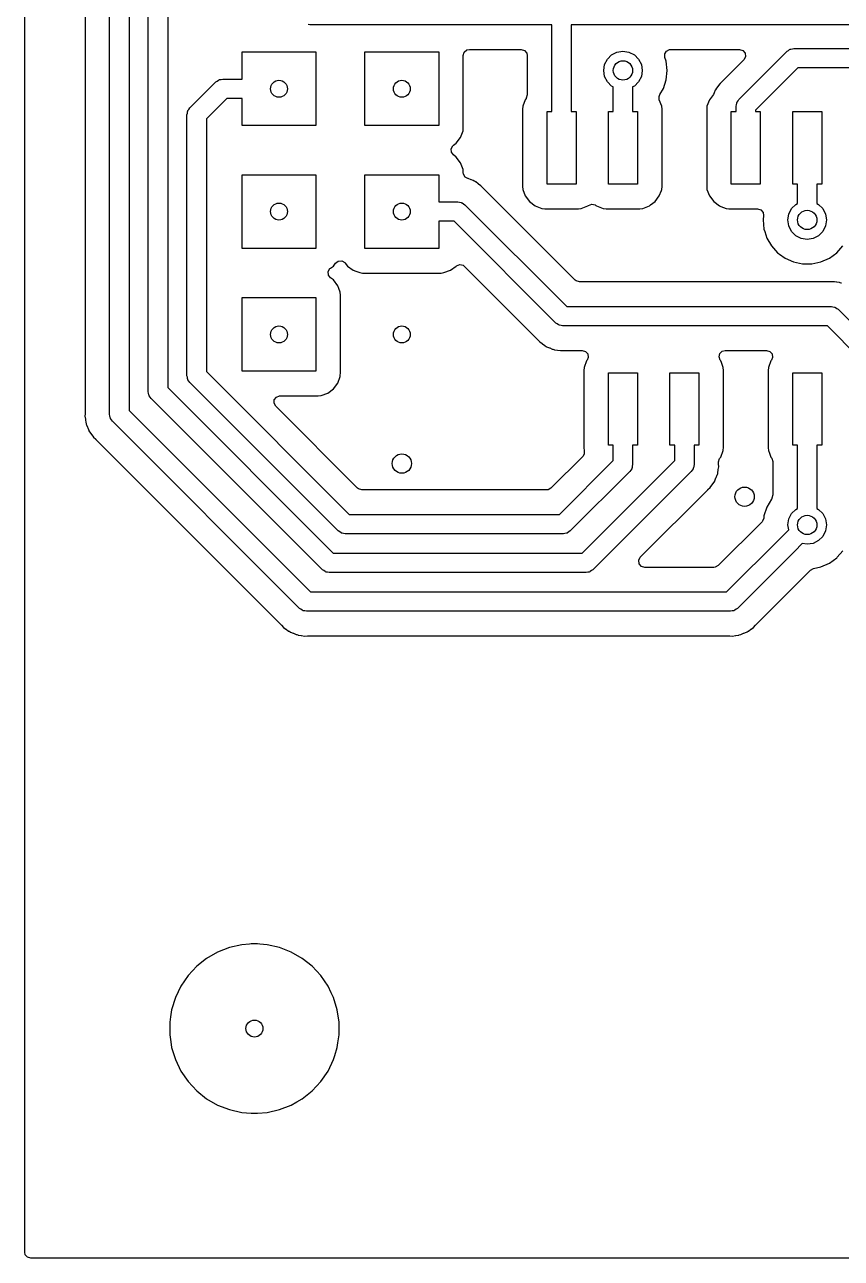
# Model space of a CAD drawing. Extents: x 4.21 to 6.19, y -6.99 to -5.01.
# Drawn here: x 4.213 to 4.878, y -6.987 to -5.983 of the extents above; entities that cross this region are included whole.
import ezdxf

# ---------------------------------------------------------------- set-up
doc = ezdxf.new("R2010")
doc.units = 0
doc.header["$MEASUREMENT"] = 0
doc.layers.add('BLACK', color=7, linetype='CONTINUOUS')

msp = doc.modelspace()

# ---------------------------------------------------------------- linework, layer by layer
at = {"layer": 'BLACK', "linetype": 'CONTINUOUS'}
for p, q in [((4.213, -6.3017), (4.213, -5.2052)), ((4.2621, -5.5924), (4.2621, -6.299)), ((4.2821, -6.3), (4.2821, -5.5915)), ((4.2979, -5.5947), (4.2979, -6.2967)), ((4.3136, -6.2815), (4.3136, -5.6045)), ((4.3294, -5.6078), (4.3294, -6.2782)), ((4.445, -5.9829), (4.4437, -5.9826)), ((4.5627, -5.9829), (4.445, -5.9829)), ((4.585, -5.9829), (4.5627, -5.9829)), ((4.602, -5.9829), (4.585, -5.9829)), ((4.6421, -5.9829), (4.602, -5.9829)), ((4.6421, -6.0535), (4.6421, -5.9829)), ((4.9717, -5.9829), (4.6579, -5.9829)), ((4.6579, -5.9829), (4.6579, -6.0535)), ((4.39, -6.027), (4.39, -6.0049)), ((4.39, -6.0049), (4.45, -6.0049)), ((4.45, -6.0049), (4.45, -6.0649)), ((4.49, -6.0649), (4.49, -6.0049)), ((4.49, -6.0049), (4.55, -6.0049)), ((4.55, -6.0049), (4.55, -6.0649)), ((4.57, -6.0079), (4.5708, -6.0052)), ((4.5708, -6.0052), (4.5729, -6.0033)), ((4.5729, -6.0033), (4.575, -6.0029)), ((4.575, -6.0029), (4.5833, -6.0029)), ((4.5833, -6.0029), (4.6003, -6.0029)), ((4.6003, -6.0029), (4.6171, -6.0029)), ((4.6171, -6.0029), (4.6198, -6.0037)), ((4.6198, -6.0037), (4.6217, -6.0058)), ((4.6907, -6.0073), (4.6951, -6.005)), ((4.6951, -6.005), (4.7, -6.0043)), ((4.7, -6.0043), (4.7049, -6.005)), ((4.7049, -6.005), (4.7093, -6.0073)), ((4.7341, -6.0066), (4.7355, -6.0042)), ((4.7355, -6.0042), (4.738, -6.003)), ((4.738, -6.003), (4.7389, -6.0029)), ((4.7389, -6.0029), (4.7948, -6.0029)), ((4.7944, -6.0436), (4.8336, -6.0044)), ((4.7948, -6.0029), (4.7975, -6.0037)), ((4.7975, -6.0037), (4.7994, -6.0058)), ((4.8336, -6.0044), (4.8347, -6.0037)), ((4.8347, -6.0037), (4.8357, -6.0029)), ((4.8357, -6.0029), (4.8362, -6.0028)), ((4.8362, -6.0028), (4.8366, -6.0026)), ((4.8366, -6.0026), (4.8379, -6.0024)), ((4.8379, -6.0024), (4.8392, -6.0021)), ((4.8392, -6.0021), (4.961, -6.0021)), ((4.57, -6.0668), (4.57, -6.0079)), ((4.6217, -6.0058), (4.6221, -6.0079)), ((4.6221, -6.0079), (4.6221, -6.0399)), ((4.6843, -6.02), (4.685, -6.0151)), ((4.685, -6.0151), (4.6873, -6.0107)), ((4.6873, -6.0107), (4.6907, -6.0073)), ((4.7093, -6.0073), (4.7127, -6.0107)), ((4.7127, -6.0107), (4.715, -6.0151)), ((4.715, -6.0151), (4.7157, -6.02)), ((4.7342, -6.0094), (4.7341, -6.0066)), ((4.7352, -6.0125), (4.7342, -6.0094)), ((4.736, -6.02), (4.7352, -6.0125)), ((4.7352, -6.0125), (4.7352, -6.0125)), ((4.7984, -6.0114), (4.781, -6.0287)), ((4.7986, -6.0111), (4.7984, -6.0114)), ((4.7998, -6.0086), (4.7986, -6.0111)), ((4.7994, -6.0058), (4.7998, -6.0086)), ((4.685, -6.0249), (4.6843, -6.02)), ((4.6873, -6.0293), (4.685, -6.0249)), ((4.715, -6.0249), (4.7127, -6.0293)), ((4.7157, -6.02), (4.715, -6.0249)), ((4.7352, -6.0275), (4.736, -6.02)), ((4.8424, -6.0179), (4.8079, -6.0524)), ((4.9577, -6.0179), (4.8424, -6.0179)), ((4.3474, -6.0505), (4.3687, -6.0293)), ((4.3687, -6.0293), (4.3698, -6.0286)), ((4.3698, -6.0286), (4.3708, -6.0278)), ((4.3708, -6.0278), (4.3713, -6.0277)), ((4.3713, -6.0277), (4.3717, -6.0274)), ((4.3717, -6.0274), (4.373, -6.0273)), ((4.373, -6.0273), (4.3743, -6.027)), ((4.3743, -6.027), (4.39, -6.027)), ((4.6907, -6.0327), (4.6873, -6.0293)), ((4.6921, -6.0334), (4.6907, -6.0327)), ((4.6921, -6.0535), (4.6921, -6.0334)), ((4.7093, -6.0327), (4.7079, -6.0334)), ((4.7079, -6.0334), (4.7079, -6.0535)), ((4.7127, -6.0293), (4.7093, -6.0327)), ((4.7299, -6.0397), (4.7329, -6.0346)), ((4.7329, -6.0346), (4.7352, -6.0275)), ((4.7753, -6.0358), (4.7751, -6.0361)), ((4.7758, -6.035), (4.7753, -6.0358)), ((4.776, -6.0346), (4.7758, -6.035)), ((4.7774, -6.0327), (4.776, -6.0346)), ((4.776, -6.0346), (4.776, -6.0346)), ((4.7776, -6.0325), (4.7774, -6.0327)), ((4.779, -6.0305), (4.7776, -6.0325)), ((4.7808, -6.0289), (4.779, -6.0305)), ((4.781, -6.0287), (4.7808, -6.0289)), ((4.3775, -6.0427), (4.3609, -6.0594)), ((4.39, -6.0427), (4.3775, -6.0427)), ((4.39, -6.0649), (4.39, -6.0427)), ((4.6204, -6.0438), (4.6184, -6.0492)), ((4.6211, -6.0429), (4.6204, -6.0438)), ((4.6204, -6.0438), (4.6204, -6.0438)), ((4.6213, -6.0426), (4.6211, -6.0429)), ((4.6221, -6.0399), (4.6213, -6.0426)), ((4.7294, -6.0411), (4.7299, -6.0397)), ((4.7296, -6.0439), (4.7294, -6.0411)), ((4.7316, -6.0492), (4.7296, -6.0439)), ((4.7704, -6.0438), (4.7684, -6.0492)), ((4.7736, -6.0396), (4.7704, -6.0438)), ((4.7704, -6.0438), (4.7704, -6.0438)), ((4.7741, -6.0387), (4.7736, -6.0396)), ((4.7742, -6.0386), (4.7741, -6.0387)), ((4.7743, -6.0383), (4.7742, -6.0386)), ((4.7751, -6.0361), (4.7743, -6.0383)), ((4.7928, -6.0462), (4.7929, -6.0457)), ((4.7929, -6.0457), (4.7937, -6.0447)), ((4.7937, -6.0447), (4.7944, -6.0436)), ((4.3451, -6.0561), (4.3454, -6.0548)), ((4.3454, -6.0548), (4.3456, -6.0535)), ((4.3456, -6.0535), (4.3458, -6.0531)), ((4.3458, -6.0531), (4.3459, -6.0527)), ((4.3459, -6.0527), (4.3467, -6.0517)), ((4.3467, -6.0517), (4.3474, -6.0505)), ((4.6184, -6.0492), (4.6182, -6.0516)), ((4.6182, -6.0516), (4.6182, -6.1145)), ((4.6184, -6.0492), (4.6184, -6.0492)), ((4.6382, -6.1125), (4.6382, -6.0535)), ((4.6382, -6.0535), (4.6421, -6.0535)), ((4.6579, -6.0535), (4.6618, -6.0535)), ((4.6618, -6.0535), (4.6618, -6.1125)), ((4.6882, -6.1125), (4.6882, -6.0535)), ((4.6882, -6.0535), (4.6921, -6.0535)), ((4.7079, -6.0535), (4.7118, -6.0535)), ((4.7118, -6.0535), (4.7118, -6.1125)), ((4.7318, -6.0516), (4.7316, -6.0492)), ((4.7316, -6.0492), (4.7316, -6.0492)), ((4.7318, -6.1145), (4.7318, -6.0516)), ((4.7318, -6.0516), (4.7318, -6.0516)), ((4.7684, -6.0492), (4.7682, -6.0516)), ((4.7682, -6.0516), (4.7682, -6.1145)), ((4.7684, -6.0492), (4.7684, -6.0492)), ((4.7882, -6.1125), (4.7882, -6.0535)), ((4.7882, -6.0535), (4.7921, -6.0535)), ((4.7921, -6.0492), (4.7924, -6.0479)), ((4.7921, -6.0535), (4.7921, -6.0492)), ((4.7924, -6.0479), (4.7926, -6.0466)), ((4.7926, -6.0466), (4.7928, -6.0462)), ((4.8079, -6.0524), (4.8079, -6.0535)), ((4.8079, -6.0535), (4.8118, -6.0535)), ((4.8118, -6.0535), (4.8118, -6.1125)), ((4.8382, -6.1125), (4.8382, -6.0535)), ((4.8382, -6.0535), (4.8618, -6.0535)), ((4.8618, -6.0535), (4.8618, -6.1125)), ((4.3451, -6.2685), (4.3451, -6.0561)), ((4.3609, -6.0594), (4.3609, -6.2652)), ((4.45, -6.0649), (4.39, -6.0649)), ((4.55, -6.0649), (4.49, -6.0649)), ((4.5643, -6.0792), (4.5678, -6.0745)), ((4.5678, -6.0745), (4.5698, -6.0692)), ((4.5678, -6.0745), (4.5678, -6.0745)), ((4.5678, -6.0745), (4.5678, -6.0745)), ((4.5698, -6.0692), (4.5699, -6.0679)), ((4.5699, -6.0679), (4.57, -6.0668)), ((4.57, -6.0668), (4.57, -6.0668)), ((4.5601, -6.0838), (4.5615, -6.0813)), ((4.5603, -6.0866), (4.5601, -6.0838)), ((4.5615, -6.0813), (4.562, -6.0809)), ((4.562, -6.0809), (4.5643, -6.0792)), ((4.562, -6.0888), (4.5603, -6.0866)), ((4.5643, -6.0905), (4.562, -6.0888)), ((4.5678, -6.0952), (4.5643, -6.0905)), ((4.5698, -6.1006), (4.5678, -6.0952)), ((4.5678, -6.0952), (4.5678, -6.0952)), ((4.39, -6.1649), (4.39, -6.1049)), ((4.39, -6.1049), (4.45, -6.1049)), ((4.45, -6.1049), (4.45, -6.1649)), ((4.49, -6.1649), (4.49, -6.1049)), ((4.49, -6.1049), (4.55, -6.1049)), ((4.55, -6.1049), (4.55, -6.127)), ((4.57, -6.1029), (4.5698, -6.1006)), ((4.5698, -6.1006), (4.5698, -6.1006)), ((4.57, -6.1031), (4.57, -6.1029)), ((4.57, -6.1029), (4.57, -6.1029)), ((4.5702, -6.1044), (4.57, -6.1031)), ((4.5716, -6.1068), (4.5702, -6.1044)), ((4.5738, -6.1079), (4.5716, -6.1068)), ((4.5741, -6.108), (4.5738, -6.1079)), ((4.5738, -6.1079), (4.5738, -6.1079)), ((4.5763, -6.109), (4.5741, -6.108)), ((4.5741, -6.108), (4.5741, -6.108)), ((4.5741, -6.108), (4.5741, -6.108)), ((4.5741, -6.108), (4.5741, -6.108)), ((4.5741, -6.108), (4.5741, -6.108)), ((4.5766, -6.1091), (4.5763, -6.109)), ((4.5781, -6.1097), (4.5766, -6.1091)), ((4.5788, -6.11), (4.5781, -6.1097)), ((4.5791, -6.1102), (4.5788, -6.11)), ((4.5799, -6.1106), (4.5791, -6.1102)), ((4.5803, -6.1108), (4.5799, -6.1106)), ((4.5822, -6.1123), (4.5803, -6.1108)), ((4.5803, -6.1108), (4.5803, -6.1108)), ((4.5824, -6.1125), (4.5822, -6.1123)), ((4.5844, -6.1138), (4.5824, -6.1125)), ((4.5855, -6.115), (4.5844, -6.1138)), ((4.5844, -6.1138), (4.5844, -6.1138)), ((4.5844, -6.1138), (4.5844, -6.1138)), ((4.586, -6.1156), (4.5855, -6.115)), ((4.5862, -6.1158), (4.586, -6.1156)), ((4.661, -6.1907), (4.5862, -6.1158)), ((4.6182, -6.1145), (4.6184, -6.1168)), ((4.6618, -6.1125), (4.6382, -6.1125)), ((4.7118, -6.1125), (4.6882, -6.1125)), ((4.7316, -6.1168), (4.7318, -6.1145)), ((4.7318, -6.1145), (4.7318, -6.1145)), ((4.7682, -6.1145), (4.7684, -6.1168)), ((4.8118, -6.1125), (4.7882, -6.1125)), ((4.8421, -6.1125), (4.8382, -6.1125)), ((4.8421, -6.1283), (4.8421, -6.1125)), ((4.8618, -6.1125), (4.8579, -6.1125)), ((4.8579, -6.1125), (4.8579, -6.1283)), ((4.6184, -6.1168), (4.6184, -6.1168)), ((4.6184, -6.1168), (4.6204, -6.1222)), ((4.6204, -6.1222), (4.6204, -6.1222)), ((4.6204, -6.1222), (4.6239, -6.1268)), ((4.7261, -6.1268), (4.7296, -6.1222)), ((4.7296, -6.1222), (4.7313, -6.1176)), ((4.7296, -6.1222), (4.7296, -6.1222)), ((4.7296, -6.1222), (4.7296, -6.1222)), ((4.7313, -6.1176), (4.7316, -6.1168)), ((4.7316, -6.1168), (4.7316, -6.1168)), ((4.7316, -6.1168), (4.7316, -6.1168)), ((4.7316, -6.1168), (4.7316, -6.1168)), ((4.7316, -6.1168), (4.7316, -6.1168)), ((4.7684, -6.1168), (4.7684, -6.1168)), ((4.7684, -6.1168), (4.7704, -6.1222)), ((4.7704, -6.1222), (4.7704, -6.1222)), ((4.7704, -6.1222), (4.7739, -6.1268)), ((4.55, -6.127), (4.5657, -6.127)), ((4.5657, -6.127), (4.567, -6.1273)), ((4.567, -6.1273), (4.5683, -6.1274)), ((4.5683, -6.1274), (4.5687, -6.1277)), ((4.5687, -6.1277), (4.5692, -6.1278)), ((4.5692, -6.1278), (4.5702, -6.1286)), ((4.5702, -6.1286), (4.5713, -6.1293)), ((4.5713, -6.1293), (4.6542, -6.2121)), ((4.6239, -6.1268), (4.6285, -6.1303)), ((4.6285, -6.1303), (4.6285, -6.1303)), ((4.6285, -6.1303), (4.6285, -6.1303)), ((4.6285, -6.1303), (4.6298, -6.1308)), ((4.6298, -6.1308), (4.6339, -6.1323)), ((4.6339, -6.1323), (4.6339, -6.1323)), ((4.6339, -6.1323), (4.6363, -6.1326)), ((4.6363, -6.1326), (4.6363, -6.1326)), ((4.6363, -6.1326), (4.6363, -6.1326)), ((4.6363, -6.1326), (4.6363, -6.1326)), ((4.6363, -6.1326), (4.6637, -6.1326)), ((4.6637, -6.1326), (4.6661, -6.1323)), ((4.6637, -6.1326), (4.6637, -6.1326)), ((4.6637, -6.1326), (4.6637, -6.1326)), ((4.6637, -6.1326), (4.6637, -6.1326)), ((4.6661, -6.1323), (4.6715, -6.1303)), ((4.6661, -6.1323), (4.6661, -6.1323)), ((4.6661, -6.1323), (4.6661, -6.1323)), ((4.6715, -6.1303), (4.672, -6.1299)), ((4.672, -6.1299), (4.6746, -6.1289)), ((4.6746, -6.1289), (4.6774, -6.1295)), ((4.6774, -6.1295), (4.678, -6.1299)), ((4.678, -6.1299), (4.6785, -6.1303)), ((4.6785, -6.1303), (4.6839, -6.1323)), ((4.6839, -6.1323), (4.6839, -6.1323)), ((4.6839, -6.1323), (4.6839, -6.1323)), ((4.6839, -6.1323), (4.6863, -6.1326)), ((4.6863, -6.1326), (4.6863, -6.1326)), ((4.6863, -6.1326), (4.6863, -6.1326)), ((4.6863, -6.1326), (4.6863, -6.1326)), ((4.6863, -6.1326), (4.7137, -6.1326)), ((4.7137, -6.1326), (4.7161, -6.1323)), ((4.7137, -6.1326), (4.7137, -6.1326)), ((4.7137, -6.1326), (4.7137, -6.1326)), ((4.7137, -6.1326), (4.7137, -6.1326)), ((4.7161, -6.1323), (4.7215, -6.1303)), ((4.7161, -6.1323), (4.7161, -6.1323)), ((4.7161, -6.1323), (4.7161, -6.1323)), ((4.7215, -6.1303), (4.7225, -6.1295)), ((4.7225, -6.1295), (4.7261, -6.1268)), ((4.7739, -6.1268), (4.7785, -6.1303)), ((4.7785, -6.1303), (4.7785, -6.1303)), ((4.7785, -6.1303), (4.7785, -6.1303)), ((4.7785, -6.1303), (4.7798, -6.1308)), ((4.7798, -6.1308), (4.7839, -6.1323)), ((4.7839, -6.1323), (4.7839, -6.1323)), ((4.7839, -6.1323), (4.7863, -6.1326)), ((4.7863, -6.1326), (4.7863, -6.1326)), ((4.7863, -6.1326), (4.7863, -6.1326)), ((4.7863, -6.1326), (4.7863, -6.1326)), ((4.7863, -6.1326), (4.8095, -6.1326)), ((4.8095, -6.1326), (4.8122, -6.1334)), ((4.8122, -6.1334), (4.814, -6.1355)), ((4.814, -6.1355), (4.8144, -6.138)), ((4.835, -6.1369), (4.8373, -6.1325)), ((4.8373, -6.1325), (4.8407, -6.129)), ((4.8407, -6.129), (4.8421, -6.1283)), ((4.8579, -6.1283), (4.8593, -6.129)), ((4.8593, -6.129), (4.8627, -6.1325)), ((4.8627, -6.1325), (4.865, -6.1369)), ((4.5625, -6.1427), (4.55, -6.1427)), ((4.55, -6.1427), (4.55, -6.1649)), ((4.6453, -6.2256), (4.5625, -6.1427)), ((4.8144, -6.138), (4.814, -6.1417)), ((4.814, -6.1417), (4.8148, -6.1492)), ((4.8343, -6.1417), (4.835, -6.1369)), ((4.835, -6.1466), (4.8343, -6.1417)), ((4.865, -6.1369), (4.8657, -6.1417)), ((4.8657, -6.1417), (4.865, -6.1466)), ((4.8148, -6.1492), (4.8155, -6.1512)), ((4.8155, -6.1512), (4.8171, -6.1564)), ((4.8171, -6.1564), (4.8171, -6.1564)), ((4.8171, -6.1564), (4.8209, -6.1629)), ((4.8373, -6.151), (4.835, -6.1466)), ((4.8407, -6.1545), (4.8373, -6.151)), ((4.8451, -6.1567), (4.8407, -6.1545)), ((4.8593, -6.1545), (4.8549, -6.1567)), ((4.8627, -6.151), (4.8593, -6.1545)), ((4.865, -6.1466), (4.8627, -6.151)), ((4.45, -6.1649), (4.39, -6.1649)), ((4.55, -6.1649), (4.49, -6.1649)), ((4.8209, -6.1629), (4.8209, -6.1629)), ((4.8209, -6.1629), (4.8259, -6.1685)), ((4.85, -6.1575), (4.8451, -6.1567)), ((4.8549, -6.1567), (4.85, -6.1575)), ((4.8758, -6.1665), (4.8791, -6.1629)), ((4.466, -6.1768), (4.4683, -6.1752)), ((4.4683, -6.1752), (4.4711, -6.175)), ((4.4711, -6.175), (4.4735, -6.1763)), ((4.4735, -6.1763), (4.474, -6.1768)), ((4.8259, -6.1685), (4.8274, -6.1695)), ((4.8274, -6.1695), (4.832, -6.1729)), ((4.832, -6.1729), (4.8389, -6.1759)), ((4.8389, -6.1759), (4.8462, -6.1775)), ((4.8538, -6.1775), (4.8611, -6.1759)), ((4.8611, -6.1759), (4.868, -6.1729)), ((4.868, -6.1729), (4.8741, -6.1685)), ((4.8741, -6.1685), (4.8758, -6.1665)), ((4.4601, -6.1838), (4.4615, -6.1813)), ((4.4603, -6.1866), (4.4601, -6.1838)), ((4.4615, -6.1813), (4.462, -6.1809)), ((4.462, -6.1809), (4.4643, -6.1792)), ((4.4643, -6.1792), (4.466, -6.1768)), ((4.474, -6.1768), (4.4757, -6.1792)), ((4.4757, -6.1792), (4.4803, -6.1826)), ((4.4803, -6.1826), (4.4803, -6.1826)), ((4.4803, -6.1826), (4.4803, -6.1826)), ((4.4803, -6.1826), (4.4826, -6.1835)), ((4.4826, -6.1835), (4.4857, -6.1846)), ((4.4857, -6.1846), (4.4857, -6.1846)), ((4.4857, -6.1846), (4.4881, -6.1849)), ((4.4881, -6.1849), (4.4881, -6.1849)), ((4.4881, -6.1849), (4.4881, -6.1849)), ((4.4881, -6.1849), (4.4881, -6.1849)), ((4.4881, -6.1849), (4.5519, -6.1849)), ((4.5519, -6.1849), (4.5543, -6.1846)), ((4.5519, -6.1849), (4.5519, -6.1849)), ((4.5519, -6.1849), (4.5519, -6.1849)), ((4.5519, -6.1849), (4.5519, -6.1849)), ((4.5543, -6.1846), (4.5597, -6.1826)), ((4.5543, -6.1846), (4.5543, -6.1846)), ((4.5543, -6.1846), (4.5543, -6.1846)), ((4.5597, -6.1826), (4.5643, -6.1792)), ((4.5643, -6.1792), (4.5645, -6.179)), ((4.5643, -6.1792), (4.5643, -6.1792)), ((4.5645, -6.179), (4.5671, -6.1781)), ((4.5671, -6.1781), (4.5698, -6.1786)), ((4.5698, -6.1786), (4.5709, -6.1795)), ((4.5709, -6.1795), (4.6305, -6.239)), ((4.8462, -6.1775), (4.8538, -6.1775)), ((4.462, -6.1888), (4.4603, -6.1866)), ((4.4643, -6.1905), (4.462, -6.1888)), ((4.4678, -6.1952), (4.4643, -6.1905)), ((4.4686, -6.1974), (4.4678, -6.1952)), ((4.4678, -6.1952), (4.4678, -6.1952)), ((4.4678, -6.1952), (4.4678, -6.1952)), ((4.6618, -6.1913), (4.661, -6.1907)), ((4.6645, -6.1921), (4.6618, -6.1913)), ((4.8687, -6.1921), (4.6645, -6.1921)), ((4.869, -6.1921), (4.8687, -6.1921)), ((4.8693, -6.1921), (4.869, -6.1921)), ((4.8714, -6.192), (4.8693, -6.1921)), ((4.8722, -6.1921), (4.8714, -6.192)), ((4.8714, -6.192), (4.8714, -6.192)), ((4.8737, -6.1924), (4.8722, -6.1921)), ((4.874, -6.1924), (4.8737, -6.1924)), ((4.8764, -6.1927), (4.874, -6.1924)), ((4.8768, -6.1929), (4.8764, -6.1927)), ((4.8764, -6.1927), (4.8764, -6.1927)), ((4.8764, -6.1927), (4.8764, -6.1927)), ((4.8764, -6.1927), (4.8764, -6.1927)), ((4.8776, -6.1931), (4.8768, -6.1929)), ((4.878, -6.1932), (4.8776, -6.1931)), ((4.39, -6.2649), (4.39, -6.2049)), ((4.39, -6.2049), (4.45, -6.2049)), ((4.45, -6.2049), (4.45, -6.2649)), ((4.4698, -6.2006), (4.4686, -6.1974)), ((4.47, -6.2029), (4.4698, -6.2006)), ((4.4698, -6.2006), (4.4698, -6.2006)), ((4.47, -6.2668), (4.47, -6.2029)), ((4.47, -6.2029), (4.47, -6.2029)), ((4.6542, -6.2121), (4.8697, -6.2121)), ((4.8697, -6.2121), (4.8709, -6.2124)), ((4.8709, -6.2124), (4.8723, -6.2126)), ((4.8723, -6.2126), (4.8726, -6.2128)), ((4.8726, -6.2128), (4.8731, -6.2129)), ((4.8731, -6.2129), (4.8741, -6.2137)), ((4.8741, -6.2137), (4.8752, -6.2144)), ((4.8752, -6.2144), (4.9056, -6.2448)), ((4.6464, -6.2263), (4.6453, -6.2256)), ((4.6475, -6.2271), (4.6464, -6.2263)), ((4.6479, -6.2272), (4.6475, -6.2271)), ((4.6483, -6.2274), (4.6479, -6.2272)), ((4.6496, -6.2276), (4.6483, -6.2274)), ((4.6509, -6.2279), (4.6496, -6.2276)), ((4.8664, -6.2279), (4.6509, -6.2279)), ((4.8921, -6.2536), (4.8664, -6.2279)), ((4.6305, -6.239), (4.6307, -6.2392)), ((4.6307, -6.2392), (4.6323, -6.241)), ((4.6323, -6.241), (4.6323, -6.241)), ((4.6323, -6.241), (4.6342, -6.2424)), ((4.6342, -6.2424), (4.6345, -6.2426)), ((4.6345, -6.2426), (4.6364, -6.244)), ((4.6364, -6.244), (4.6367, -6.2442)), ((4.6367, -6.2442), (4.6375, -6.2447)), ((4.6375, -6.2447), (4.6378, -6.2449)), ((4.6378, -6.2449), (4.6378, -6.2449)), ((4.6378, -6.2449), (4.6378, -6.2449)), ((4.6378, -6.2449), (4.6378, -6.2449)), ((4.6378, -6.2449), (4.6378, -6.2449)), ((4.6378, -6.2449), (4.6401, -6.2457)), ((4.6401, -6.2457), (4.6404, -6.2458)), ((4.6404, -6.2458), (4.6425, -6.2468)), ((4.6425, -6.2468), (4.6429, -6.2469)), ((4.6429, -6.2469), (4.6438, -6.2471)), ((4.6438, -6.2471), (4.6442, -6.2473)), ((4.6442, -6.2473), (4.6442, -6.2473)), ((4.6442, -6.2473), (4.6442, -6.2473)), ((4.6442, -6.2473), (4.6466, -6.2476)), ((4.6466, -6.2476), (4.6468, -6.2476)), ((4.6468, -6.2476), (4.6492, -6.248)), ((4.6492, -6.248), (4.6516, -6.2479)), ((4.6516, -6.2479), (4.6519, -6.2479)), ((4.6519, -6.2479), (4.6669, -6.2479)), ((4.6669, -6.2479), (4.6696, -6.2487)), ((4.6704, -6.2564), (4.6684, -6.2618)), ((4.6696, -6.2487), (4.6714, -6.2508)), ((4.6709, -6.2558), (4.6704, -6.2564)), ((4.6704, -6.2564), (4.6704, -6.2564)), ((4.6718, -6.2536), (4.6709, -6.2558)), ((4.6714, -6.2508), (4.6718, -6.2536)), ((4.7782, -6.2532), (4.7788, -6.2505)), ((4.7791, -6.2558), (4.7782, -6.2532)), ((4.7788, -6.2505), (4.7807, -6.2485)), ((4.7796, -6.2564), (4.7791, -6.2558)), ((4.7801, -6.2578), (4.7796, -6.2564)), ((4.7796, -6.2564), (4.7796, -6.2564)), ((4.7807, -6.2485), (4.7831, -6.2479)), ((4.7831, -6.2479), (4.8169, -6.2479)), ((4.8169, -6.2479), (4.8196, -6.2487)), ((4.8204, -6.2564), (4.8184, -6.2618)), ((4.8196, -6.2487), (4.8214, -6.2508)), ((4.8209, -6.2558), (4.8204, -6.2564)), ((4.8204, -6.2564), (4.8204, -6.2564)), ((4.8218, -6.2536), (4.8209, -6.2558)), ((4.8214, -6.2508), (4.8218, -6.2536)), ((4.3609, -6.2652), (4.4772, -6.3815)), ((4.45, -6.2649), (4.39, -6.2649)), ((4.4699, -6.2679), (4.47, -6.2668)), ((4.47, -6.2668), (4.47, -6.2668)), ((4.6684, -6.2618), (4.6682, -6.2642)), ((4.6682, -6.2642), (4.6682, -6.3271)), ((4.6684, -6.2618), (4.6684, -6.2618)), ((4.6882, -6.3251), (4.6882, -6.2661)), ((4.6882, -6.2661), (4.7118, -6.2661)), ((4.7118, -6.2661), (4.7118, -6.3251)), ((4.7382, -6.3251), (4.7382, -6.2661)), ((4.7382, -6.2661), (4.7618, -6.2661)), ((4.7618, -6.2661), (4.7618, -6.3251)), ((4.7816, -6.2618), (4.7801, -6.2578)), ((4.7818, -6.2642), (4.7816, -6.2618)), ((4.7816, -6.2618), (4.7816, -6.2618)), ((4.7818, -6.3271), (4.7818, -6.2642)), ((4.7818, -6.2642), (4.7818, -6.2642)), ((4.8184, -6.2618), (4.8182, -6.2642)), ((4.8182, -6.2642), (4.8182, -6.3271)), ((4.8184, -6.2618), (4.8184, -6.2618)), ((4.8382, -6.3251), (4.8382, -6.2661)), ((4.8382, -6.2661), (4.8618, -6.2661)), ((4.8618, -6.2661), (4.8618, -6.3251)), ((4.3454, -6.2697), (4.3451, -6.2685)), ((4.3456, -6.2711), (4.3454, -6.2697)), ((4.3458, -6.2714), (4.3456, -6.2711)), ((4.3459, -6.2719), (4.3458, -6.2714)), ((4.3467, -6.2729), (4.3459, -6.2719)), ((4.3474, -6.274), (4.3467, -6.2729)), ((4.4683, -6.3949), (4.3474, -6.274)), ((4.4643, -6.2792), (4.4678, -6.2745)), ((4.4678, -6.2745), (4.4698, -6.2692)), ((4.4698, -6.2692), (4.4699, -6.2679)), ((4.3139, -6.2828), (4.3136, -6.2815)), ((4.3141, -6.2841), (4.3139, -6.2828)), ((4.3143, -6.2845), (4.3141, -6.2841)), ((4.3144, -6.2849), (4.3143, -6.2845)), ((4.3152, -6.2859), (4.3144, -6.2849)), ((4.3159, -6.2871), (4.3152, -6.2859)), ((4.3294, -6.2782), (4.4641, -6.413)), ((4.4162, -6.2881), (4.4179, -6.2859)), ((4.4179, -6.2859), (4.4205, -6.2849)), ((4.4205, -6.2849), (4.4208, -6.2849)), ((4.4208, -6.2849), (4.4519, -6.2849)), ((4.4519, -6.2849), (4.4543, -6.2846)), ((4.4519, -6.2849), (4.4519, -6.2849)), ((4.4519, -6.2849), (4.4519, -6.2849)), ((4.4519, -6.2849), (4.4519, -6.2849)), ((4.4543, -6.2846), (4.4597, -6.2826)), ((4.4543, -6.2846), (4.4543, -6.2846)), ((4.4543, -6.2846), (4.4543, -6.2846)), ((4.4597, -6.2826), (4.4643, -6.2792)), ((4.2979, -6.2967), (4.4456, -6.4445)), ((4.4553, -6.4264), (4.3159, -6.2871)), ((4.416, -6.2909), (4.4162, -6.2881)), ((4.4173, -6.2933), (4.416, -6.2909)), ((4.484, -6.36), (4.4173, -6.2933)), ((4.213, -6.8052), (4.213, -6.3017)), ((4.2621, -6.2993), (4.262, -6.3017)), ((4.262, -6.3017), (4.2621, -6.3023)), ((4.2621, -6.299), (4.2621, -6.2993)), ((4.2621, -6.3023), (4.2624, -6.3041)), ((4.2624, -6.3041), (4.2624, -6.3043)), ((4.2624, -6.3043), (4.2627, -6.3067)), ((4.2627, -6.3067), (4.2627, -6.3067)), ((4.2627, -6.3067), (4.2629, -6.3071)), ((4.2824, -6.3013), (4.2821, -6.3)), ((4.2826, -6.3026), (4.2824, -6.3013)), ((4.2828, -6.303), (4.2826, -6.3026)), ((4.2829, -6.3034), (4.2828, -6.303)), ((4.2837, -6.3044), (4.2829, -6.3034)), ((4.2844, -6.3056), (4.2837, -6.3044)), ((4.4368, -6.4579), (4.2844, -6.3056)), ((4.2629, -6.3071), (4.2631, -6.308)), ((4.2631, -6.308), (4.2632, -6.3084)), ((4.2632, -6.3084), (4.2642, -6.3105)), ((4.2642, -6.3105), (4.2643, -6.3108)), ((4.2643, -6.3108), (4.2649, -6.3124)), ((4.2649, -6.3124), (4.2651, -6.3131)), ((4.2651, -6.3131), (4.2653, -6.3134)), ((4.2653, -6.3134), (4.2658, -6.3142)), ((4.2658, -6.3142), (4.266, -6.3145)), ((4.266, -6.3145), (4.266, -6.3145)), ((4.266, -6.3145), (4.2674, -6.3164)), ((4.2674, -6.3164), (4.2676, -6.3167)), ((4.2676, -6.3167), (4.269, -6.3186)), ((4.269, -6.3186), (4.2708, -6.3202)), ((4.2708, -6.3202), (4.271, -6.3204)), ((4.271, -6.3204), (4.4219, -6.4714)), ((4.6682, -6.3271), (4.6684, -6.3294)), ((4.6921, -6.3251), (4.6882, -6.3251)), ((4.6921, -6.3376), (4.6921, -6.3251)), ((4.7118, -6.3251), (4.7079, -6.3251)), ((4.7079, -6.3251), (4.7079, -6.3409)), ((4.7421, -6.3251), (4.7382, -6.3251)), ((4.7421, -6.3376), (4.7421, -6.3251)), ((4.7618, -6.3251), (4.7579, -6.3251)), ((4.7579, -6.3251), (4.7579, -6.3409)), ((4.7816, -6.3288), (4.7818, -6.3271)), ((4.7818, -6.3271), (4.7818, -6.3271)), ((4.8182, -6.3271), (4.8184, -6.3294)), ((4.8421, -6.3251), (4.8382, -6.3251)), ((4.8421, -6.3766), (4.8421, -6.3251)), ((4.8618, -6.3251), (4.8579, -6.3251)), ((4.8579, -6.3251), (4.8579, -6.3766)), ((4.6672, -6.3343), (4.6414, -6.36)), ((4.6683, -6.3324), (4.6672, -6.3343)), ((4.6685, -6.3296), (4.6683, -6.3324)), ((4.6684, -6.3294), (4.6685, -6.3296)), ((4.7779, -6.3387), (4.7787, -6.336)), ((4.7787, -6.336), (4.7789, -6.3357)), ((4.7789, -6.3357), (4.7796, -6.3348)), ((4.7796, -6.3348), (4.7816, -6.3294)), ((4.7816, -6.3294), (4.7816, -6.3288)), ((4.8184, -6.3294), (4.8192, -6.3315)), ((4.8192, -6.3315), (4.8204, -6.3348)), ((4.8204, -6.3348), (4.8211, -6.3357)), ((4.8211, -6.3357), (4.8221, -6.3384)), ((4.6483, -6.3815), (4.6921, -6.3376)), ((4.7056, -6.3465), (4.6571, -6.3949)), ((4.6668, -6.413), (4.7421, -6.3376)), ((4.7556, -6.3465), (4.6756, -6.4264)), ((4.7063, -6.3453), (4.7056, -6.3465)), ((4.7071, -6.3443), (4.7063, -6.3453)), ((4.7072, -6.3439), (4.7071, -6.3443)), ((4.7074, -6.3435), (4.7072, -6.3439)), ((4.7076, -6.3422), (4.7074, -6.3435)), ((4.7079, -6.3409), (4.7076, -6.3422)), ((4.7563, -6.3453), (4.7556, -6.3465)), ((4.7571, -6.3443), (4.7563, -6.3453)), ((4.7572, -6.3439), (4.7571, -6.3443)), ((4.7574, -6.3435), (4.7572, -6.3439)), ((4.7576, -6.3422), (4.7574, -6.3435)), ((4.7579, -6.3409), (4.7576, -6.3422)), ((4.7773, -6.3476), (4.7776, -6.3452)), ((4.7776, -6.3449), (4.778, -6.3426)), ((4.7776, -6.3452), (4.7776, -6.3449)), ((4.7779, -6.3399), (4.7779, -6.3387)), ((4.7779, -6.3402), (4.7779, -6.3399)), ((4.778, -6.3426), (4.7779, -6.3402)), ((4.8221, -6.3384), (4.8221, -6.3387)), ((4.8221, -6.3387), (4.8221, -6.3656)), ((4.7726, -6.3573), (4.774, -6.3554)), ((4.774, -6.3554), (4.7742, -6.3551)), ((4.7742, -6.3551), (4.7747, -6.3543)), ((4.7747, -6.3543), (4.7749, -6.354)), ((4.7749, -6.354), (4.7757, -6.3517)), ((4.7757, -6.3517), (4.7758, -6.3514)), ((4.7758, -6.3514), (4.7768, -6.3493)), ((4.7768, -6.3493), (4.7769, -6.3489)), ((4.7769, -6.3489), (4.7771, -6.348)), ((4.7771, -6.348), (4.7773, -6.3476)), ((4.4848, -6.3607), (4.484, -6.36)), ((4.4875, -6.3615), (4.4848, -6.3607)), ((4.6379, -6.3615), (4.4875, -6.3615)), ((4.639, -6.3614), (4.6379, -6.3615)), ((4.6414, -6.36), (4.639, -6.3614)), ((4.7143, -6.416), (4.769, -6.3613)), ((4.769, -6.3613), (4.7692, -6.3611)), ((4.7692, -6.3611), (4.771, -6.3595)), ((4.771, -6.3595), (4.7724, -6.3576)), ((4.7724, -6.3576), (4.7726, -6.3573)), ((4.8221, -6.3656), (4.8213, -6.3683)), ((4.8171, -6.3755), (4.8148, -6.3825)), ((4.8209, -6.3689), (4.8171, -6.3754)), ((4.8171, -6.3754), (4.8171, -6.3754)), ((4.8171, -6.3754), (4.8171, -6.3755)), ((4.8211, -6.3687), (4.8209, -6.3689)), ((4.8213, -6.3683), (4.8211, -6.3686)), ((4.8211, -6.3686), (4.8211, -6.3687)), ((4.8373, -6.3807), (4.8407, -6.3773)), ((4.8407, -6.3773), (4.8421, -6.3766)), ((4.8579, -6.3766), (4.8593, -6.3773)), ((4.8593, -6.3773), (4.8627, -6.3807)), ((4.4772, -6.3815), (4.6483, -6.3815)), ((4.8132, -6.3874), (4.7775, -6.423)), ((4.8136, -6.3869), (4.8132, -6.3874)), ((4.8146, -6.3844), (4.8136, -6.3869)), ((4.8148, -6.3825), (4.8146, -6.3844)), ((4.8343, -6.39), (4.835, -6.3851)), ((4.835, -6.3851), (4.8373, -6.3807)), ((4.8627, -6.3807), (4.865, -6.3851)), ((4.865, -6.3851), (4.8657, -6.39)), ((4.4695, -6.3956), (4.4683, -6.3949)), ((4.4705, -6.3965), (4.4695, -6.3956)), ((4.4709, -6.3966), (4.4705, -6.3965)), ((4.4713, -6.3968), (4.4709, -6.3966)), ((4.4726, -6.397), (4.4713, -6.3968)), ((4.4739, -6.3972), (4.4726, -6.397)), ((4.6515, -6.3972), (4.4739, -6.3972)), ((4.6528, -6.397), (4.6515, -6.3972)), ((4.6541, -6.3968), (4.6528, -6.397)), ((4.6545, -6.3966), (4.6541, -6.3968)), ((4.6549, -6.3965), (4.6545, -6.3966)), ((4.656, -6.3956), (4.6549, -6.3965)), ((4.6571, -6.3949), (4.656, -6.3956)), ((4.8287, -6.4002), (4.8349, -6.394)), ((4.8349, -6.394), (4.8343, -6.39)), ((4.865, -6.3949), (4.8627, -6.3993)), ((4.8657, -6.39), (4.865, -6.3949)), ((4.7844, -6.4445), (4.8287, -6.4002)), ((4.846, -6.4051), (4.8398, -6.4113)), ((4.85, -6.4057), (4.846, -6.4051)), ((4.8549, -6.405), (4.85, -6.4057)), ((4.8593, -6.4027), (4.8549, -6.405)), ((4.8627, -6.3993), (4.8593, -6.4027)), ((4.4641, -6.413), (4.6668, -6.413)), ((4.7129, -6.4188), (4.7141, -6.4163)), ((4.7141, -6.4163), (4.7143, -6.416)), ((4.8398, -6.4113), (4.7932, -6.4579)), ((4.868, -6.4211), (4.8741, -6.4167)), ((4.8741, -6.4167), (4.8745, -6.4163)), ((4.8745, -6.4163), (4.8791, -6.4111)), ((4.4564, -6.4271), (4.4553, -6.4264)), ((4.4575, -6.428), (4.4564, -6.4271)), ((4.6745, -6.4271), (4.6734, -6.428)), ((4.6756, -6.4264), (4.6745, -6.4271)), ((4.7133, -6.4216), (4.7129, -6.4188)), ((4.7152, -6.4237), (4.7133, -6.4216)), ((4.7178, -6.4245), (4.7152, -6.4237)), ((4.774, -6.4245), (4.7178, -6.4245)), ((4.7751, -6.4244), (4.774, -6.4245)), ((4.7775, -6.423), (4.7751, -6.4244)), ((4.8081, -6.4714), (4.8526, -6.4268)), ((4.8526, -6.4268), (4.8551, -6.4255)), ((4.8551, -6.4255), (4.8611, -6.4242)), ((4.8551, -6.4255), (4.8551, -6.4255)), ((4.8611, -6.4242), (4.868, -6.4211)), ((4.4579, -6.4281), (4.4575, -6.428)), ((4.4583, -6.4283), (4.4579, -6.4281)), ((4.4596, -6.4284), (4.4583, -6.4283)), ((4.4609, -6.4287), (4.4596, -6.4284)), ((4.67, -6.4287), (4.4609, -6.4287)), ((4.6713, -6.4284), (4.67, -6.4287)), ((4.6726, -6.4283), (4.6713, -6.4284)), ((4.673, -6.4281), (4.6726, -6.4283)), ((4.6734, -6.428), (4.673, -6.4281)), ((4.4456, -6.4445), (4.7844, -6.4445)), ((4.4379, -6.4586), (4.4368, -6.4579)), ((4.4389, -6.4595), (4.4379, -6.4586)), ((4.4394, -6.4596), (4.4389, -6.4595)), ((4.4398, -6.4598), (4.4394, -6.4596)), ((4.4411, -6.4599), (4.4398, -6.4598)), ((4.4424, -6.4602), (4.4411, -6.4599)), ((4.7876, -6.4602), (4.4424, -6.4602)), ((4.7889, -6.4599), (4.7876, -6.4602)), ((4.7902, -6.4598), (4.7889, -6.4599)), ((4.7906, -6.4596), (4.7902, -6.4598)), ((4.7911, -6.4595), (4.7906, -6.4596)), ((4.7921, -6.4586), (4.7911, -6.4595)), ((4.7932, -6.4579), (4.7921, -6.4586)), ((4.4219, -6.4714), (4.4221, -6.4716)), ((4.4221, -6.4716), (4.4237, -6.4734)), ((4.4237, -6.4734), (4.4237, -6.4734)), ((4.4237, -6.4734), (4.4257, -6.4748)), ((4.4257, -6.4748), (4.4259, -6.4749)), ((4.4259, -6.4749), (4.4278, -6.4764)), ((4.4278, -6.4764), (4.4282, -6.4766)), ((4.4282, -6.4766), (4.429, -6.477)), ((4.429, -6.477), (4.4292, -6.4772)), ((4.4292, -6.4772), (4.4293, -6.4772)), ((4.4293, -6.4772), (4.4315, -6.4781)), ((4.7985, -6.4781), (4.8007, -6.4772)), ((4.8007, -6.4772), (4.801, -6.477)), ((4.801, -6.477), (4.8018, -6.4766)), ((4.8018, -6.4766), (4.8022, -6.4764)), ((4.8022, -6.4764), (4.8041, -6.4749)), ((4.8041, -6.4749), (4.8043, -6.4748)), ((4.8043, -6.4748), (4.8063, -6.4734)), ((4.8063, -6.4734), (4.8079, -6.4716)), ((4.8079, -6.4716), (4.8081, -6.4714)), ((4.4315, -6.4781), (4.4318, -6.4782)), ((4.4318, -6.4782), (4.434, -6.4792)), ((4.434, -6.4792), (4.4344, -6.4793)), ((4.4344, -6.4793), (4.4353, -6.4795)), ((4.4353, -6.4795), (4.4356, -6.4796)), ((4.4356, -6.4796), (4.438, -6.4799)), ((4.438, -6.4799), (4.4383, -6.48)), ((4.4383, -6.48), (4.4407, -6.4804)), ((4.4407, -6.4804), (4.4431, -6.4803)), ((4.4431, -6.4803), (4.4434, -6.4803)), ((4.4434, -6.4803), (4.7866, -6.4803)), ((4.7866, -6.4803), (4.7869, -6.4803)), ((4.7869, -6.4803), (4.7893, -6.4804)), ((4.7893, -6.4804), (4.7917, -6.48)), ((4.7917, -6.48), (4.792, -6.4799)), ((4.792, -6.4799), (4.7944, -6.4796)), ((4.7944, -6.4796), (4.7947, -6.4795)), ((4.7947, -6.4795), (4.7956, -6.4793)), ((4.7956, -6.4793), (4.796, -6.4792)), ((4.7956, -6.4793), (4.7956, -6.4793)), ((4.796, -6.4792), (4.7982, -6.4782)), ((4.7982, -6.4782), (4.7985, -6.4781)), ((4.37, -6.7377), (4.3611, -6.7429)), ((4.3796, -6.734), (4.37, -6.7377)), ((4.37, -6.7377), (4.37, -6.7377)), ((4.3897, -6.7317), (4.3796, -6.734)), ((4.3796, -6.734), (4.3796, -6.734)), ((4.3959, -6.7312), (4.3897, -6.7317)), ((4.3974, -6.7311), (4.3959, -6.7312)), ((4.4026, -6.7311), (4.3974, -6.7311)), ((4.4045, -6.7312), (4.4026, -6.7311)), ((4.4103, -6.7317), (4.4045, -6.7312)), ((4.4204, -6.734), (4.4103, -6.7317)), ((4.43, -6.7377), (4.4204, -6.734)), ((4.4204, -6.734), (4.4204, -6.734)), ((4.4389, -6.7429), (4.43, -6.7377)), ((4.43, -6.7377), (4.43, -6.7377)), ((4.3611, -6.7429), (4.353, -6.7493)), ((4.447, -6.7493), (4.4389, -6.7429)), ((4.4389, -6.7429), (4.4389, -6.7429)), ((4.4389, -6.7429), (4.4389, -6.7429)), ((4.346, -6.7569), (4.3401, -6.7654)), ((4.353, -6.7493), (4.346, -6.7569)), ((4.346, -6.7569), (4.346, -6.7569)), ((4.454, -6.7569), (4.447, -6.7493)), ((4.4599, -6.7654), (4.454, -6.7569)), ((4.454, -6.7569), (4.454, -6.7569)), ((4.3401, -6.7654), (4.3357, -6.7748)), ((4.3401, -6.7654), (4.3401, -6.7654)), ((4.4624, -6.7708), (4.4599, -6.7654)), ((4.4599, -6.7654), (4.4599, -6.7654)), ((4.4599, -6.7654), (4.4599, -6.7654)), ((4.3357, -6.7748), (4.3326, -6.7846)), ((4.3357, -6.7748), (4.3357, -6.7748)), ((4.4643, -6.7748), (4.4624, -6.7708)), ((4.4674, -6.7846), (4.4643, -6.7748)), ((4.4643, -6.7748), (4.4643, -6.7748)), ((4.3326, -6.7846), (4.3318, -6.7903)), ((4.4689, -6.7948), (4.4674, -6.7846)), ((4.4674, -6.7846), (4.4674, -6.7846)), ((4.4674, -6.7846), (4.4674, -6.7846)), ((4.3318, -6.7903), (4.3311, -6.7948)), ((4.3311, -6.7948), (4.3311, -6.8052)), ((4.4689, -6.8052), (4.4689, -6.7948)), ((4.213, -6.9821), (4.213, -6.8052)), ((4.3311, -6.8052), (4.3319, -6.8108)), ((4.4679, -6.8117), (4.4689, -6.8052)), ((4.3319, -6.8108), (4.3326, -6.8154)), ((4.3326, -6.8154), (4.3357, -6.8252)), ((4.4654, -6.8218), (4.4674, -6.8154)), ((4.4674, -6.8154), (4.4679, -6.8117)), ((4.3357, -6.8252), (4.3357, -6.8252)), ((4.3357, -6.8252), (4.3401, -6.8346)), ((4.4599, -6.8346), (4.4643, -6.8252)), ((4.4643, -6.8252), (4.4654, -6.8218)), ((4.3401, -6.8346), (4.3401, -6.8346)), ((4.3401, -6.8346), (4.346, -6.8431)), ((4.454, -6.8431), (4.4599, -6.8346)), ((4.346, -6.8431), (4.346, -6.8431)), ((4.346, -6.8431), (4.353, -6.8507)), ((4.447, -6.8507), (4.454, -6.8431)), ((4.353, -6.8507), (4.3611, -6.8571)), ((4.3611, -6.8571), (4.3611, -6.8571)), ((4.3611, -6.8571), (4.37, -6.8623)), ((4.4345, -6.8597), (4.4389, -6.8571)), ((4.4389, -6.8571), (4.447, -6.8507)), ((4.37, -6.8623), (4.37, -6.8623)), ((4.37, -6.8623), (4.37, -6.8623)), ((4.37, -6.8623), (4.3796, -6.866)), ((4.3796, -6.866), (4.3897, -6.8683)), ((4.3897, -6.8683), (4.3974, -6.8689)), ((4.3974, -6.8689), (4.3974, -6.8689)), ((4.3974, -6.8689), (4.4026, -6.8689)), ((4.4026, -6.8689), (4.4103, -6.8683)), ((4.4026, -6.8689), (4.4026, -6.8689)), ((4.4103, -6.8683), (4.4204, -6.866)), ((4.4204, -6.866), (4.43, -6.8623)), ((4.43, -6.8623), (4.4345, -6.8597)), ((4.43, -6.8623), (4.43, -6.8623)), ((4.43, -6.8623), (4.43, -6.8623)), ((4.2134, -6.9841), (4.213, -6.9821)), ((4.2153, -6.9862), (4.2134, -6.9841)), ((4.2179, -6.987), (4.2153, -6.9862)), ((6.1821, -6.987), (4.2179, -6.987))]:
    msp.add_line(p, q, dxfattribs=at)
at = {"layer": 'BLACK'}
for centre, radius in [((4.7, -6.02), 0.00787), ((4.42, -6.0349), 0.00689), ((4.52, -6.0349), 0.00689), ((4.42, -6.1349), 0.00689), ((4.52, -6.1349), 0.00689), ((4.85, -6.1417), 0.00787), ((4.42, -6.2349), 0.00689), ((4.52, -6.2349), 0.00689), ((4.52, -6.34), 0.00787), ((4.799, -6.367), 0.00787), ((4.85, -6.39), 0.00787), ((4.4, -6.8), 0.00689)]:
    msp.add_circle(centre, radius, dxfattribs=at)

doc.saveas('drawing.dxf')
